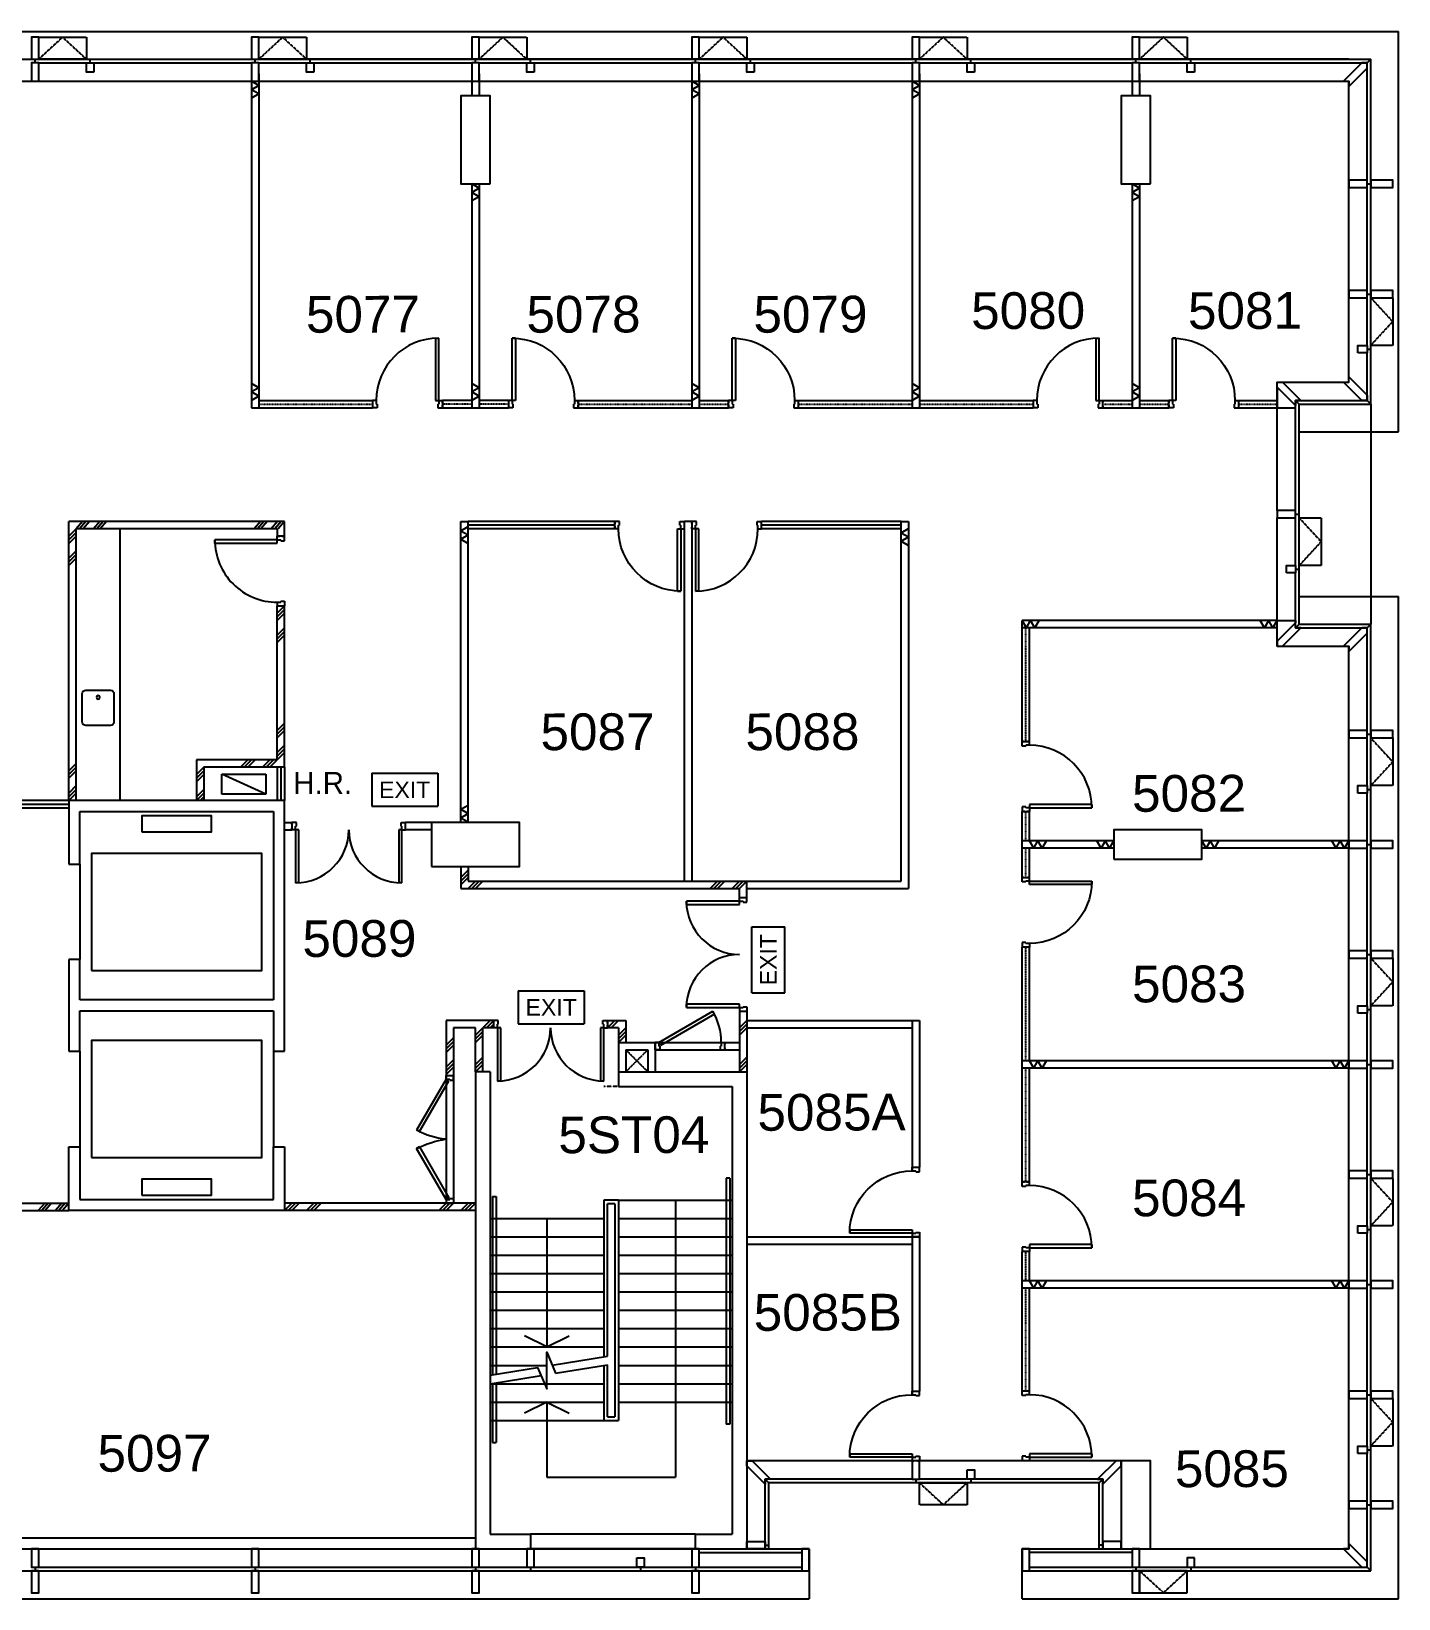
# Model space of a CAD drawing. Header units: millimetres. Extents: x 0 to 98691, y 3311 to 112614.
# Drawn here: x 80061 to 98691, y 3472 to 24832 of the extents above; entities that cross this region are included whole.
import ezdxf
from ezdxf.enums import TextEntityAlignment as Align

# ---------------------------------------------------------------- set-up
doc = ezdxf.new("R2010")
doc.units = ezdxf.units.MM
for name, pattern in [('CENTER', [50.8, 31.75, -6.35, 6.35, -6.35]), ('HIDDEN', [9.525, 6.35, -3.175]), ('HIDDEN2', [4.7625, 3.175, -1.5875]), ('HIDDENX2', [0.75, 0.5, -0.25])]:
    doc.linetypes.add(name, pattern=pattern)
doc.layers.get('Defpoints').update_dxf_attribs({"color": 8})
for name, color, linetype in [('DLN041_3', 8, 'Continuous'), ('DLN061__', 8, 'Continuous'), ('DLN210__', 8, 'Continuous'), ('DLN220__', 8, 'Continuous'), ('DLN228__', 8, 'Continuous'), ('DLN240_1', 8, 'Continuous'), ('DLN240__', 8, 'Continuous'), ('DLN280__', 8, 'Continuous'), ('DLN314__', 8, 'Continuous'), ('DLN315__', 8, 'Continuous'), ('DLN325__', 8, 'Continuous'), ('DLN580__', 8, 'Continuous'), ('DLN583__', 8, 'Continuous'), ('DLN661__', 8, 'Continuous'), ('DLN740__', 8, 'Continuous'), ('FITDOOR', 8, 'Continuous'), ('FURNITURE', 8, 'Continuous')]:
    doc.layers.add(name, color=color, linetype=linetype)
doc.styles.add('ROMANS', font='swissl.ttf')
doc.styles.add('SWIS721LT750', font='swissl.ttf')

# ---------------------------------------------------------------- blocks, each defined once
blk = doc.blocks.new('DR1CR2')
at = {"layer": 'FITDOOR'}
for p, q in [((-50, 0), (-50, -50)), ((-50, 0), (0, 0)), ((0, 0), (0, -25)), ((-62.5, -50), (-50, -50)), ((-62.5, -50), (-62.5, -100)), ((-62.5, -100), (0, -100)), ((-12, -25), (0, -25)), ((-12, -75), (0, -75)), ((0, -75), (0, -100))]:
    blk.add_line(p, q, dxfattribs=at)
blk = doc.blocks.new('DR1AD')
at = {"layer": 'FITDOOR'}
for p, q in [((-45, 1), (0, 1)), ((-45, 1), (-45, 0)), ((0, 0), (0, 1)), ((-45, 0), (0, 0))]:
    blk.add_line(p, q, dxfattribs=at)
blk = doc.blocks.new('DR1AM')
at = {"layer": 'FITDOOR'}
blk.add_arc((0, 0), 1, 90, 180, dxfattribs=at)
blk = doc.blocks.new('DR1CL2')
at = {"layer": 'FITDOOR'}
for p, q in [((50, 0), (0, 0)), ((0, 0), (0, -25)), ((50, 0), (50, -50)), ((12, -25), (0, -25)), ((0, -75), (0, -100)), ((12, -75), (0, -75)), ((62.5, -100), (0, -100)), ((62.5, -50), (50, -50)), ((62.5, -50), (62.5, -100))]:
    blk.add_line(p, q, dxfattribs=at)
blk = doc.blocks.new('DR1CD')
at = {"layer": 'FITDOOR'}
for p, q in [((0, 1), (45, 1)), ((0, 1), (0, 0)), ((45, 0), (45, 1)), ((0, 0), (45, 0))]:
    blk.add_line(p, q, dxfattribs=at)
blk = doc.blocks.new('DR2M')
at = {"layer": 'FITDOOR'}
for centre, start, end in [((0, 0), 0, 90), ((1, 0), 90, 180)]:
    blk.add_arc(centre, 0.5, start, end, dxfattribs=at)
blk = doc.blocks.new('WINDOW-OPEN')
at = {"layer": 'DLN314__', "linetype": 'HIDDEN2', "ltscale": 0.05}
blk.add_lwpolyline([(650, 0), (0, 0), (0, 300), (650, 300)], close=True, dxfattribs=at)
blk.add_lwpolyline([(650, 0), (325, 300), (0, 0)], dxfattribs=at)
blk = doc.blocks.new('SANSS-V01')
at = {"layer": 'DLN740__'}
blk.add_lwpolyline([(192, 482), (-192, 482, 0.414214), (-240, 434), (-240, 98, 0.414214), (-192, 50), (192, 50, 0.414214), (240, 98), (240, 434, 0.414214)], format="xyb", close=True, dxfattribs=at)
blk.add_circle((-144, 266), 24, dxfattribs=at)
blk = doc.blocks.new('314-1')
at = {"layer": 'DLN314__'}
blk.add_line((-250, -250), (-300, -300), dxfattribs=at)
blk.add_lwpolyline([(71, 0), (0, 0), (0, 71), (-250, -179), (-250, -250), (-179, -250)], close=True, dxfattribs=at)
blk = doc.blocks.new('314')
at = {"layer": 'DLN314__'}
blk.add_line((600, -250), (600, -300), dxfattribs=at)
for points in [[(650, 0), (550, 0), (550, -250), (650, -250)], [(650, -300), (550, -300), (550, -600), (650, -600)]]:
    blk.add_lwpolyline(points, close=True, dxfattribs=at)
blk = doc.blocks.new('210')
at = {"layer": 'DLN314__'}
blk.add_line((1350, -250), (1350, -300), dxfattribs=at)
blk.add_lwpolyline([(1300, -125), (1400, -125), (1400, -250), (1300, -250)], close=True, dxfattribs=at)
blk = doc.blocks.new('FSHR-V01')
at = {"layer": 'DLN580__'}
for p, q in [((0, 0), (600, -273)), ((0, 0), (600, 0)), ((0, -273), (0, 0)), ((600, 0), (600, -273)), ((600, -273), (0, -273))]:
    blk.add_line(p, q, dxfattribs=at)
blk = doc.blocks.new('314-2')
at = {"layer": 'DLN314__'}
blk.add_line((-375, 199), (-312, 166), dxfattribs=at)
blk.add_lwpolyline([(-333, 234), (-312, 166), (-380, 145), (-68, -21), (0, 0), (-21, 68)], close=True, dxfattribs=at)
blk = doc.blocks.new('A$C0C2C65A8')
at = {"layer": 'DLN314__'}
blk.add_line((50, 0), (50, -50), dxfattribs=at)
blk.add_lwpolyline([(0, 125), (100, 125), (100, 0), (0, 0)], close=True, dxfattribs=at)
blk = doc.blocks.new('FSEX-V01')
at = {"layer": 'DLN580__'}
for p, q in [((0, 300), (0, 0)), ((0, 300), (600, 300)), ((600, 300), (600, 0)), ((0, 0), (600, 0))]:
    blk.add_line(p, q, dxfattribs=at)
at = {"layer": 'DLN580__', "style": 'ROMANS'}
blk.add_text('EXIT', height=150, dxfattribs=at).set_placement((300, 150), align=Align.MIDDLE)
blk = doc.blocks.new('b')
at = {"layer": 'DLN061__'}
for p, q in [((0, 0), (100, 100)), ((50, 0), (150, 100)), ((100, 0), (200, 100)), ((300, 0), (400, 100)), ((350, 0), (450, 100)), ((400, 0), (500, 100))]:
    blk.add_line(p, q, dxfattribs=at)
blk = doc.blocks.new('af')
at = {"layer": 'DLN061__'}
for p, q in [((0, 0), (100, 58)), ((0, 0), (100, -58)), ((0, -115), (100, -58)), ((0, -115), (100, -173))]:
    blk.add_line(p, q, dxfattribs=at)

msp = doc.modelspace()

# ---------------------------------------------------------------- linework, layer by layer
at = {"layer": 'Defpoints'}
for p, q in [((88561, 10952), (88561, 11052)), ((89511, 10952), (89511, 11052))]:
    msp.add_line(p, q, dxfattribs=at)
at = {"layer": 'DLN061__'}
for p, q in [((83161, 24094), (83061, 24152)), ((89161, 24094), (89061, 24152)), ((92161, 24094), (92061, 24152)), ((83161, 24094), (83061, 24037)), ((83161, 23979), (83061, 24037)), ((83161, 23979), (83061, 23921)), ((89161, 24094), (89061, 24037)), ((89161, 23979), (89061, 24037)), ((89161, 23979), (89061, 23921)), ((92161, 24094), (92061, 24037)), ((92161, 23979), (92061, 24037)), ((92161, 23979), (92061, 23921)), ((86161, 22694), (86061, 22752)), ((86161, 22694), (86061, 22637)), ((95161, 22694), (95061, 22752)), ((95161, 22694), (95061, 22637)), ((86161, 22579), (86061, 22637)), ((86161, 22579), (86061, 22521)), ((95161, 22579), (95061, 22637)), ((95161, 22579), (95061, 22521)), ((83161, 19975), (83061, 20033)), ((83161, 19975), (83061, 19918)), ((83161, 19860), (83061, 19918)), ((86161, 19975), (86061, 20033)), ((86161, 19975), (86061, 19918)), ((86161, 19860), (86061, 19918)), ((89161, 19975), (89061, 20033)), ((89161, 19975), (89061, 19918)), ((89161, 19860), (89061, 19918)), ((92161, 19975), (92061, 20033)), ((92161, 19975), (92061, 19918)), ((92161, 19860), (92061, 19918)), ((95161, 19975), (95061, 20033)), ((95161, 19975), (95061, 19918)), ((95161, 19860), (95061, 19918)), ((83161, 19860), (83061, 19802)), ((86161, 19860), (86061, 19802)), ((89161, 19860), (89061, 19802)), ((92161, 19860), (92061, 19802)), ((95161, 19860), (95061, 19802)), ((80671, 18052), (80571, 17952)), ((80671, 18002), (80571, 17902)), ((80671, 17952), (80571, 17852)), ((80758, 18152), (80671, 18052)), ((80805, 18152), (80718, 18052)), ((80852, 18152), (80765, 18052)), ((80993, 18152), (80906, 18052)), ((81040, 18152), (80953, 18052)), ((81087, 18152), (81000, 18052)), ((83183, 18152), (83095, 18052)), ((83229, 18152), (83142, 18052)), ((83276, 18152), (83189, 18052)), ((83417, 18152), (83330, 18052)), ((83464, 18152), (83377, 18052)), ((83511, 18152), (83424, 18052)), ((80671, 17752), (80571, 17652)), ((80671, 17702), (80571, 17602)), ((80671, 17652), (80571, 17552)), ((83511, 17002), (83411, 16902)), ((83511, 16952), (83411, 16852)), ((83511, 16902), (83411, 16802)), ((83511, 16702), (83411, 16602)), ((93619, 16702), (93561, 16802)), ((93619, 16702), (93676, 16802)), ((93734, 16702), (93676, 16802)), ((93734, 16702), (93792, 16802)), ((96863, 16702), (96805, 16802)), ((96863, 16702), (96921, 16802)), ((96978, 16702), (96921, 16802)), ((96978, 16702), (97036, 16802)), ((83511, 16652), (83411, 16552)), ((83511, 16602), (83411, 16502)), ((83511, 15402), (83411, 15302)), ((83511, 15352), (83411, 15252)), ((83511, 15302), (83411, 15202)), ((83511, 15102), (83411, 15002)), ((83511, 15052), (83411, 14952)), ((83511, 15002), (83411, 14902)), ((80671, 14852), (80571, 14752)), ((80671, 14802), (80571, 14702)), ((80671, 14752), (80571, 14652)), ((82411, 14802), (82311, 14702)), ((82411, 14752), (82311, 14652)), ((82911, 14802), (83011, 14902)), ((82961, 14802), (83061, 14902)), ((83011, 14802), (83111, 14902)), ((83211, 14802), (83311, 14902)), ((83261, 14802), (83361, 14902)), ((83311, 14802), (83411, 14902)), ((80671, 14552), (80571, 14452)), ((82411, 14702), (82311, 14602)), ((80671, 14502), (80571, 14402)), ((80671, 14452), (80571, 14352)), ((82411, 14502), (82311, 14402)), ((82411, 14452), (82311, 14352)), ((82411, 14402), (82361, 14352)), ((93719, 13702), (93661, 13802)), ((93719, 13702), (93776, 13802)), ((93834, 13702), (93776, 13802)), ((93834, 13702), (93892, 13802)), ((94638, 13702), (94580, 13802)), ((94638, 13702), (94696, 13802)), ((94753, 13702), (94696, 13802)), ((94753, 13702), (94811, 13802)), ((96069, 13702), (96011, 13802)), ((96069, 13702), (96126, 13802)), ((96184, 13702), (96126, 13802)), ((96184, 13702), (96242, 13802)), ((97838, 13702), (97780, 13802)), ((97838, 13702), (97896, 13802)), ((97953, 13702), (97896, 13802)), ((97953, 13702), (98011, 13802)), ((86011, 13402), (85911, 13302)), ((86011, 13352), (85911, 13252)), ((86011, 13302), (85911, 13202)), ((86011, 13152), (86111, 13252)), ((86061, 13152), (86161, 13252)), ((86111, 13152), (86211, 13252)), ((89311, 13152), (89411, 13252)), ((89361, 13152), (89461, 13252)), ((89411, 13152), (89511, 13252)), ((89611, 13152), (89711, 13252)), ((89661, 13152), (89761, 13252)), ((89711, 13152), (89811, 13252)), ((86311, 11352), (86211, 11252)), ((86361, 11352), (86261, 11252)), ((87911, 11252), (88011, 11352)), ((87961, 11252), (88061, 11352)), ((89711, 11252), (89811, 11352)), ((86111, 11152), (86211, 11252)), ((86111, 11102), (86211, 11202)), ((86111, 11052), (86211, 11152)), ((86361, 11302), (86311, 11252)), ((88061, 11152), (88161, 11252)), ((88061, 11102), (88161, 11202)), ((88061, 11052), (88161, 11152)), ((89711, 11202), (89811, 11302)), ((89711, 11152), (89811, 11252)), ((86111, 10752), (86211, 10852)), ((86111, 10702), (86211, 10802)), ((86111, 10652), (86211, 10752)), ((89711, 10752), (89811, 10852)), ((89711, 10702), (89811, 10802)), ((89711, 10652), (89811, 10752)), ((93719, 10702), (93661, 10802)), ((93719, 10702), (93776, 10802)), ((93834, 10702), (93776, 10802)), ((93834, 10702), (93892, 10802)), ((97838, 10702), (97780, 10802)), ((97838, 10702), (97896, 10802)), ((97953, 10702), (97896, 10802)), ((97953, 10702), (98011, 10802)), ((80243, 8862), (80155, 8762)), ((80289, 8862), (80202, 8762)), ((80336, 8862), (80249, 8762)), ((80477, 8862), (80390, 8762)), ((80524, 8862), (80437, 8762)), ((80571, 8862), (80484, 8762)), ((83511, 8762), (83611, 8862)), ((83561, 8762), (83661, 8862)), ((83611, 8762), (83711, 8862)), ((83811, 8762), (83911, 8862)), ((83861, 8762), (83961, 8862)), ((83911, 8762), (84011, 8862)), ((85611, 8762), (85711, 8862)), ((85661, 8762), (85761, 8862)), ((85711, 8762), (85811, 8862)), ((85911, 8762), (86011, 8862)), ((85961, 8762), (86061, 8862)), ((86011, 8762), (86111, 8862)), ((93719, 7702), (93661, 7802)), ((93719, 7702), (93776, 7802)), ((93834, 7702), (93776, 7802)), ((93834, 7702), (93892, 7802)), ((97838, 7702), (97780, 7802)), ((97838, 7702), (97896, 7802)), ((97953, 7702), (97896, 7802)), ((97953, 7702), (98011, 7802))]:
    msp.add_line(p, q, dxfattribs=at)
at = {"layer": 'DLN210__'}
for p, q in [((59611, 24832), (98691, 24832)), ((98691, 19372), (98691, 24832)), ((59330, 24452), (98311, 24452)), ((80161, 24402), (80811, 24402)), ((80911, 24402), (81561, 24402)), ((81561, 24402), (83061, 24402)), ((98011, 24452), (83161, 24452)), ((83161, 24402), (83811, 24402)), ((83911, 24402), (84561, 24402)), ((84561, 24402), (86061, 24402)), ((86161, 24402), (86811, 24402)), ((86911, 24402), (87561, 24402)), ((87561, 24402), (89061, 24402)), ((89161, 24402), (89811, 24402)), ((89911, 24402), (90561, 24402)), ((90561, 24402), (92061, 24402)), ((92161, 24402), (92811, 24402)), ((92911, 24402), (95061, 24402)), ((95161, 24402), (95811, 24402)), ((95911, 24402), (98261, 24402)), ((98261, 22802), (98261, 24402)), ((98311, 19752), (98311, 24452)), ((59108, 24152), (98011, 24152)), ((98011, 20052), (98011, 24152)), ((98261, 21302), (98261, 22702)), ((98261, 20552), (98261, 21202)), ((98261, 19802), (98261, 20452)), ((97036, 18302), (97036, 20052)), ((97036, 20052), (98011, 20052)), ((97286, 18302), (97286, 19802)), ((97286, 19802), (98261, 19802)), ((97336, 16752), (97336, 19752)), ((97336, 19752), (98311, 19752)), ((98311, 19752), (98311, 16752)), ((97336, 19372), (98691, 19372)), ((97036, 16452), (97036, 18202)), ((97286, 17552), (97286, 18202)), ((97286, 17552), (97286, 18202)), ((97286, 16702), (97286, 17452)), ((97336, 17132), (98691, 17132)), ((98691, 3472), (98691, 17132)), ((97286, 16702), (98261, 16702)), ((97336, 16752), (98311, 16752)), ((98261, 15302), (98261, 16702)), ((98261, 15302), (98261, 16702)), ((98311, 3852), (98311, 16752)), ((97036, 16452), (98011, 16452)), ((98011, 4152), (98011, 16452)), ((98261, 14552), (98261, 15202)), ((98261, 13802), (98261, 14452)), ((98261, 12302), (98261, 13702)), ((98261, 11552), (98261, 12202)), ((98261, 10802), (98261, 11452)), ((98261, 9302), (98261, 10702)), ((98261, 8552), (98261, 9202)), ((98261, 7802), (98261, 8452)), ((98261, 6302), (98261, 7702)), ((98261, 5552), (98261, 6202)), ((94911, 5352), (89811, 5352)), ((93661, 5352), (93561, 5352)), ((98261, 4802), (98261, 5452)), ((92061, 5102), (90061, 5102)), ((94611, 5052), (90111, 5052)), ((92811, 5102), (92161, 5102)), ((94661, 5102), (92911, 5102)), ((98261, 3902), (98261, 4702)), ((89111, 4352), (86861, 4352)), ((66561, 4152), (90661, 4152)), ((89111, 4152), (86861, 4152)), ((90661, 4152), (90661, 3852)), ((93561, 3852), (93561, 4152)), ((93561, 4152), (98011, 4152)), ((66561, 3852), (90661, 3852)), ((80161, 3902), (83061, 3902)), ((83161, 3902), (86061, 3902)), ((86161, 3902), (89061, 3902)), ((89161, 3902), (90561, 3902)), ((90661, 3852), (90661, 3472)), ((93561, 3852), (98311, 3852)), ((93561, 3472), (93561, 3852)), ((93661, 3902), (95061, 3902)), ((95161, 3902), (98261, 3902)), ((66561, 3472), (90661, 3472)), ((93561, 3472), (98691, 3472))]:
    msp.add_line(p, q, dxfattribs=at)
at = {"layer": 'DLN220__'}
for p, q in [((83061, 24252), (83061, 19702)), ((83161, 24252), (83161, 19702)), ((86061, 24252), (86061, 23952)), ((86161, 24252), (86161, 23952)), ((89061, 24252), (89061, 19702)), ((89161, 24252), (89161, 19702)), ((92061, 24252), (92061, 19702)), ((92161, 24252), (92161, 19702)), ((95061, 24252), (95061, 23952)), ((95161, 24252), (95161, 23952)), ((86061, 22752), (86061, 19702)), ((86161, 22752), (86161, 19702)), ((95061, 22752), (95061, 19702)), ((95161, 22752), (95161, 19702)), ((83061, 19702), (83161, 19702)), ((83061, 19702), (83161, 19702)), ((86061, 19702), (86161, 19702)), ((89061, 19702), (89161, 19702)), ((92061, 19702), (92161, 19702)), ((95061, 19702), (95161, 19702)), ((80571, 14352), (80571, 18152)), ((83511, 18152), (80571, 18152)), ((83411, 18052), (80671, 18052)), ((80671, 14352), (80671, 18052)), ((83411, 18052), (83411, 17952)), ((83511, 17952), (83411, 17952)), ((83511, 17952), (83511, 18152)), ((88011, 18052), (88011, 18152)), ((89061, 18152), (88961, 18152)), ((88961, 13252), (88961, 18152)), ((89061, 18152), (89061, 13252)), ((83411, 14902), (83411, 17002)), ((83411, 17002), (83511, 17002)), ((83511, 14802), (83511, 17002)), ((97036, 16802), (93561, 16802)), ((93561, 16702), (93561, 16802)), ((97036, 16702), (93561, 16702)), ((83411, 14902), (82311, 14902)), ((82311, 14902), (82311, 14352)), ((82411, 14802), (82411, 14352)), ((83511, 14802), (82411, 14802)), ((83411, 14802), (83411, 14352)), ((83461, 14802), (83461, 14352)), ((83511, 14802), (83511, 14352)), ((80571, 14352), (79311, 14352)), ((80571, 14352), (80571, 13482)), ((83511, 14352), (80571, 14352)), ((83511, 14352), (80571, 14352)), ((83511, 10932), (83511, 14352)), ((79311, 14302), (80571, 14302)), ((79311, 14252), (80571, 14252)), ((80721, 13482), (80721, 14202)), ((80721, 14202), (83361, 14202)), ((83361, 14202), (83361, 11632)), ((83511, 14052), (83611, 14052)), ((83511, 13952), (83611, 13952)), ((83611, 14052), (83611, 13952)), ((85511, 14052), (85161, 14052)), ((85161, 13952), (85161, 14052)), ((85511, 13952), (85161, 13952)), ((94811, 13802), (93561, 13802)), ((93561, 13702), (93561, 13802)), ((94811, 13702), (93561, 13702)), ((98011, 13802), (96011, 13802)), ((98011, 13702), (96011, 13702)), ((80571, 13482), (80721, 13482)), ((80721, 13482), (80721, 12182)), ((85911, 13452), (85911, 13152)), ((86011, 13452), (86011, 13252)), ((86011, 13252), (89811, 13252)), ((89811, 13027), (89811, 13252)), ((85911, 13152), (89711, 13152)), ((89711, 13027), (89711, 13152)), ((89711, 13027), (89811, 13027)), ((80721, 12182), (80571, 12182)), ((80571, 12182), (80571, 10932)), ((80721, 11632), (80721, 12182)), ((83361, 11632), (80721, 11632)), ((80721, 10932), (80721, 11482)), ((80721, 11482), (83361, 11482)), ((83361, 11482), (83361, 10932)), ((86361, 11352), (85711, 11352)), ((85711, 11352), (85711, 10602)), ((85711, 11352), (85711, 10602)), ((86361, 11252), (86361, 11352)), ((87911, 11352), (88161, 11352)), ((87911, 11352), (87911, 11252)), ((88161, 11352), (88161, 11052)), ((89711, 11477), (89811, 11477)), ((89711, 11477), (89711, 10652)), ((89811, 11477), (89811, 10652)), ((86111, 11252), (85811, 11252)), ((85811, 11252), (85811, 10602)), ((85811, 11252), (85811, 10602)), ((86111, 10652), (86111, 11252)), ((86211, 10652), (86211, 11252)), ((86361, 11252), (86211, 11252)), ((88061, 11252), (87911, 11252)), ((88061, 11252), (88061, 11052)), ((80571, 10932), (80721, 10932)), ((80721, 10932), (80721, 9632)), ((83361, 10932), (83361, 9632)), ((83361, 10932), (83511, 10932)), ((88061, 11052), (88561, 11052)), ((88061, 11052), (88061, 10652)), ((88161, 10952), (88461, 10952)), ((88161, 10952), (88161, 10652)), ((88461, 10952), (88461, 10652)), ((88561, 11052), (88561, 10652)), ((88561, 11052), (89511, 11052)), ((88561, 10952), (89511, 10952)), ((89511, 11052), (89711, 11052)), ((89511, 10952), (89711, 10952)), ((98011, 10802), (93561, 10802)), ((93561, 10702), (93561, 10802)), ((98011, 10702), (93561, 10702)), ((85711, 10602), (85711, 8898)), ((85711, 10602), (85811, 10602)), ((85711, 10602), (85811, 10602)), ((85811, 10602), (85811, 8898)), ((80571, 9632), (80721, 9632)), ((80571, 8762), (80571, 9632)), ((80721, 9632), (80721, 8912)), ((83361, 9632), (83511, 9632)), ((83361, 8912), (83361, 9632)), ((83511, 9632), (83511, 8762)), ((83511, 8762), (80571, 8762)), ((80721, 8912), (83361, 8912)), ((86111, 8862), (83511, 8862)), ((86111, 8762), (83511, 8762)), ((85711, 8862), (85811, 8862)), ((85711, 8862), (85811, 8862)), ((98011, 7802), (93561, 7802)), ((93561, 7702), (93561, 7802)), ((98011, 7702), (93561, 7702)), ((77311, 4302), (86111, 4302)), ((77311, 4152), (86111, 4152))]:
    msp.add_line(p, q, dxfattribs=at)
at = {"layer": 'DLN220__', "linetype": 'CENTER', "ltscale": 0.03}
for p, q in [((88161, 10952), (88461, 10652)), ((88461, 10952), (88161, 10652))]:
    msp.add_line(p, q, dxfattribs=at)
at = {"layer": 'DLN220__', "linetype": 'ByBlock'}
for p, q in [((79311, 8862), (80571, 8862)), ((79311, 8762), (80571, 8762))]:
    msp.add_line(p, q, dxfattribs=at)
at = {"layer": 'DLN228__'}
for p, q in [((83161, 19802), (84711, 19802)), ((83161, 19702), (84711, 19702)), ((84711, 19802), (84711, 19702)), ((85661, 19802), (85661, 19702)), ((86061, 19802), (85661, 19802)), ((85661, 19702), (86561, 19702)), ((86561, 19802), (86161, 19802)), ((86561, 19802), (86561, 19702)), ((87511, 19802), (87511, 19702)), ((87511, 19802), (89061, 19802)), ((87511, 19702), (89061, 19702)), ((89161, 19802), (89561, 19802)), ((89161, 19702), (89561, 19702)), ((89561, 19702), (89561, 19802)), ((90511, 19802), (90511, 19702)), ((90511, 19802), (92061, 19802)), ((90511, 19702), (93711, 19702)), ((92161, 19802), (93711, 19802)), ((93711, 19802), (93711, 19702)), ((94661, 19802), (95061, 19802)), ((94661, 19702), (94661, 19802)), ((94661, 19702), (95561, 19702)), ((95161, 19802), (95561, 19802)), ((95561, 19702), (95561, 19802)), ((96511, 19802), (96511, 19702)), ((96511, 19802), (97036, 19802)), ((96511, 19702), (97036, 19702)), ((85911, 14052), (85911, 18152)), ((85911, 18152), (86011, 18152)), ((86011, 14052), (86011, 18152)), ((88011, 18152), (86011, 18152)), ((88011, 18102), (86011, 18102)), ((88011, 18052), (86011, 18052)), ((91911, 18152), (90011, 18152)), ((90011, 18052), (90011, 18152)), ((91911, 18102), (90011, 18102)), ((91911, 18052), (90011, 18052)), ((91911, 13252), (91911, 18152)), ((91911, 18152), (92011, 18152)), ((92011, 18152), (92011, 13152)), ((93561, 15152), (93561, 16702)), ((93661, 15152), (93661, 16702)), ((93561, 15152), (93661, 15152)), ((93561, 14202), (93661, 14202)), ((93561, 13802), (93561, 14202)), ((93661, 13802), (93661, 14202)), ((93561, 13302), (93561, 13702)), ((93661, 13302), (93661, 13702)), ((89811, 13252), (91911, 13252)), ((93561, 13302), (93661, 13302)), ((89811, 13152), (92011, 13152)), ((93661, 12352), (93561, 12352)), ((93561, 10802), (93561, 12352)), ((93661, 10802), (93661, 12352)), ((93561, 9152), (93561, 10702)), ((93661, 9152), (93661, 10702)), ((92061, 9352), (92161, 9352)), ((93661, 9152), (93561, 9152)), ((92161, 8402), (92061, 8402)), ((93661, 8202), (93561, 8202)), ((93661, 8202), (93561, 8202)), ((93561, 7802), (93561, 8202)), ((93661, 7802), (93661, 8202)), ((93561, 6302), (93561, 7702)), ((93661, 6302), (93661, 7702)), ((92061, 6302), (92161, 6302)), ((93661, 6302), (93561, 6302)), ((92161, 5352), (92061, 5352))]:
    msp.add_line(p, q, dxfattribs=at)
at = {"layer": 'DLN228__', "linetype": 'HIDDEN', "ltscale": 0.01}
for p, q in [((83161, 19752), (84711, 19752)), ((86061, 19752), (85661, 19752)), ((86561, 19752), (86161, 19752)), ((87511, 19752), (89061, 19752)), ((89161, 19752), (89561, 19752)), ((90511, 19752), (92061, 19752)), ((92161, 19752), (93711, 19752)), ((94661, 19752), (95061, 19752)), ((95161, 19752), (95561, 19752)), ((96511, 19752), (97036, 19752)), ((93611, 15152), (93611, 16702)), ((93611, 13802), (93611, 14202)), ((93611, 13302), (93611, 13702)), ((93611, 10802), (93611, 12352)), ((93611, 9152), (93611, 10702)), ((93611, 7802), (93611, 8202)), ((93611, 6302), (93611, 7702))]:
    msp.add_line(p, q, dxfattribs=at)
at = {"layer": 'DLN240_1', "linetype": 'HIDDENX2'}
for p, q in [((87561, 4152), (87361, 4152)), ((88061, 4152), (87861, 4152))]:
    msp.add_line(p, q, dxfattribs=at)
at = {"layer": 'DLN240__', "linetype": 'HIDDENX2'}
msp.add_line((88061, 10452), (87861, 10452), dxfattribs=at)
at = {"layer": 'DLN240__'}
for p, q in [((89526, 9202), (89526, 5852)), ((89576, 9202), (89526, 9202)), ((89576, 9202), (89576, 5852)), ((86346, 8952), (86346, 6524)), ((86346, 8952), (86396, 8952)), ((86346, 8952), (86346, 6524)), ((86346, 8952), (86396, 8952)), ((86396, 8952), (86396, 6532)), ((86396, 8952), (86396, 6532)), ((87861, 8902), (87861, 6768)), ((88061, 8902), (87861, 8902)), ((88011, 8852), (87911, 8852)), ((87911, 6776), (87911, 8852)), ((88011, 8852), (88011, 5952)), ((88061, 8902), (88061, 5902)), ((88061, 8902), (89611, 8902)), ((88836, 8902), (88836, 5127)), ((86311, 8652), (87861, 8652)), ((87086, 8652), (87086, 6902)), ((88061, 8652), (89611, 8652)), ((86311, 8402), (87861, 8402)), ((88061, 8402), (89611, 8402)), ((86311, 8152), (87861, 8152)), ((88061, 8152), (89611, 8152)), ((86311, 7902), (87861, 7902)), ((88061, 7902), (89611, 7902)), ((86311, 7652), (87861, 7652)), ((88061, 7652), (89611, 7652)), ((86311, 7402), (87861, 7402)), ((88061, 7402), (89611, 7402)), ((86311, 7152), (87861, 7152)), ((87086, 6902), (86781, 7055)), ((87086, 6902), (87391, 7055)), ((88061, 7152), (89611, 7152)), ((86311, 6902), (87861, 6902)), ((88061, 6902), (89611, 6902)), ((86311, 6652), (87086, 6652)), ((86311, 6518), (86959, 6623)), ((87158, 6655), (87911, 6776)), ((87203, 6546), (87911, 6660)), ((87861, 6652), (87861, 5902)), ((87911, 5952), (87911, 6660)), ((88061, 6652), (89611, 6652)), ((86311, 6402), (87006, 6514)), ((86396, 6416), (86396, 5602)), ((86311, 6402), (87861, 6402)), ((86346, 6408), (86346, 5602)), ((88061, 6402), (89611, 6402)), ((86311, 6152), (87861, 6152)), ((87086, 6152), (86781, 6000)), ((87086, 6152), (87086, 5127)), ((87086, 6152), (87391, 6000)), ((88061, 6152), (89611, 6152)), ((86311, 5902), (87861, 5902)), ((87861, 5902), (88061, 5902)), ((87911, 5952), (88011, 5952)), ((89576, 5852), (89526, 5852)), ((86346, 5602), (86396, 5602)), ((87086, 5127), (88836, 5127))]:
    msp.add_line(p, q, dxfattribs=at)
msp.add_lwpolyline([(86959, 6623), (87086, 6333), (87086, 6830), (87203, 6546)], dxfattribs=at)
at = {"layer": 'DLN280__'}
for p, q in [((86111, 10652), (86111, 4152)), ((86311, 10652), (86111, 10652)), ((86311, 10652), (86311, 4352)), ((88061, 10652), (89811, 10652)), ((88061, 10652), (88061, 10452)), ((89811, 10652), (89811, 4152)), ((88061, 10452), (89611, 10452)), ((89611, 10452), (89611, 4352)), ((86311, 4352), (86861, 4352)), ((86861, 4352), (86861, 4152)), ((89111, 4152), (89111, 4352)), ((89111, 4352), (89611, 4352)), ((86111, 4152), (86861, 4152)), ((89111, 4152), (89811, 4152))]:
    msp.add_line(p, q, dxfattribs=at)
for points in [[(86311, 22752), (86311, 23952), (85911, 23952), (85911, 22752)], [(95311, 22752), (95311, 23952), (94911, 23952), (94911, 22752)], [(85511, 13452), (86711, 13452), (86711, 14052), (85511, 14052)], [(94811, 13552), (96011, 13552), (96011, 13952), (94811, 13952)], [(95311, 4152), (95311, 5352), (94911, 5352), (94911, 4152)]]:
    msp.add_lwpolyline(points, close=True, dxfattribs=at)
at = {"layer": 'DLN314__'}
for p, q in [((97286, 18252), (97336, 18252)), ((97336, 16752), (97286, 16702)), ((90061, 4152), (90061, 5102)), ((90111, 4152), (90111, 5052)), ((92111, 5102), (92111, 5052)), ((94611, 4152), (94611, 5052)), ((94661, 4152), (94661, 5102)), ((89161, 4102), (90561, 4102)), ((90061, 4202), (90111, 4202)), ((95061, 4102), (93661, 4102)), ((94661, 4202), (94611, 4202)), ((86861, 3902), (86861, 3852))]:
    msp.add_line(p, q, dxfattribs=at)
for points in [[(97036, 19702), (97286, 19702), (97286, 19732), (97036, 19982), (97036, 19702)], [(97036, 16802), (97286, 16802), (97286, 16773), (97036, 16523), (97036, 16802)]]:
    msp.add_lwpolyline(points, dxfattribs=at)
for points in [[(97036, 18302), (97036, 18202), (97286, 18202), (97286, 18302)], [(97357, 16702), (97286, 16702), (97286, 16773), (97036, 16523), (97036, 16452), (97107, 16452)], [(92161, 5352), (92061, 5352), (92061, 5102), (92161, 5102)], [(86911, 4152), (86811, 4152), (86811, 3902), (86911, 3902)], [(89811, 4152), (89811, 4252), (90061, 4252), (90061, 4152)], [(90661, 4152), (90561, 4152), (90561, 3852), (90661, 3852)], [(93661, 4152), (93561, 4152), (93561, 3852), (93661, 3852)], [(94911, 4152), (94911, 4252), (94661, 4252), (94661, 4152)]]:
    msp.add_lwpolyline(points, close=True, dxfattribs=at)
at = {"layer": 'DLN325__'}
msp.add_arc((88611, 11052), 850, 0, 30, dxfattribs=at)
msp.add_ellipse((85811, 10545), major_axis=(935, -7), ratio=0.868633, start_param=4.154982, end_param=4.611884, dxfattribs=at)
at = {"layer": 'DLN325__', "extrusion": (0, 0, -1)}
msp.add_ellipse((85811, 8919), major_axis=(1030, 236), ratio=0.778095, start_param=4.390204, end_param=4.792747, dxfattribs=at)
at = {"layer": 'DLN661__'}
for points in [[(81566, 13923), (82516, 13923), (82516, 14143), (81566, 14143)], [(80882, 12035), (83200, 12035), (83200, 13629), (80882, 13629)], [(80882, 9485), (83200, 9485), (83200, 11079), (80882, 11079)], [(81566, 8971), (82516, 8971), (82516, 9191), (81566, 9191)]]:
    msp.add_lwpolyline(points, close=True, dxfattribs=at)
at = {"layer": 'DLN740__'}
msp.add_line((81271, 14352), (81271, 18052), dxfattribs=at)
at = {"layer": 'FITDOOR'}
for p, q in [((85711, 10552), (85311, 9859)), ((85350, 9837), (85750, 10530)), ((85750, 10530), (85711, 10552)), ((85350, 9837), (85311, 9859)), ((85350, 9628), (85311, 9605)), ((85350, 9628), (85750, 8935)), ((85711, 8912), (85311, 9605)), ((85750, 8935), (85711, 8912))]:
    msp.add_line(p, q, dxfattribs=at)
at = {"layer": 'FURNITURE', "ltscale": 10}
for points in [[(89811, 11352), (92161, 11352)], [(92061, 11352), (92061, 9302)], [(92161, 11352), (92161, 9352)], [(89811, 11252), (92061, 11252)], [(89811, 8402), (92161, 8402)], [(92061, 8402), (92061, 6252)], [(92161, 8465), (92161, 6302)], [(89811, 8302), (92061, 8302)]]:
    msp.add_lwpolyline(points, dxfattribs=at)

# ---------------------------------------------------------------- block references
at = {"layer": 'DLN061__'}
for p in [(85911, 18027), (91911, 17999), (85911, 14230)]:
    msp.add_blockref('af', p, dxfattribs=at)
at = {"layer": 'DLN061__', "xscale": -1, "rotation": 89.99999999999528}
msp.add_blockref('b', (85811, 11117), dxfattribs=at)
at = {"layer": 'DLN314__'}
for name, p, rotation in [('314', (80711, 24152), 180), ('314', (83711, 24152), 180), ('314', (86711, 24152), 180), ('314', (89711, 24152), 180), ('314', (92711, 24152), 180), ('314', (95711, 24152), 180), ('210', (82211, 24152), 179.9999999999928), ('210', (85211, 24152), 179.9999999999928), ('210', (88211, 24152), 179.9999999999928), ('210', (91211, 24152), 179.9999999999928), ('210', (94211, 24152), 179.9999999999928), ('210', (97211, 24152), 179.9999999999928), ('314-1', (98011, 24152), 179.9999999911709), ('314', (98011, 22152), 90), ('314', (98011, 20652), 90), ('WINDOW-OPEN', (98311, 21202), 270), ('210', (98011, 19152), 90), ('WINDOW-OPEN', (97336, 18202), 270), ('210', (97036, 16152), 90), ('314-1', (98011, 16452), 179.9999999503911), ('314', (98011, 14652), 90), ('WINDOW-OPEN', (98311, 15202), 270), ('210', (98011, 13152), 90), ('314', (98011, 13152), 90), ('314', (98011, 11652), 90), ('WINDOW-OPEN', (98311, 12202), 270), ('210', (98011, 10152), 90), ('314', (98011, 10152), 90), ('314', (98011, 8652), 90), ('WINDOW-OPEN', (98311, 9202), 270), ('210', (98011, 7152), 90), ('314', (98011, 7152), 90), ('314', (98011, 5652), 90), ('WINDOW-OPEN', (98311, 6202), 270), ('314-2', (94911, 5352), 72.99999999392642), ('210', (98011, 4152), 90), ('WINDOW-OPEN', (92811, 5052), 180), ('314', (98011, 4152), 90), ('314-1', (98011, 4152), 90)]:
    msp.add_blockref(name, p, dxfattribs=dict(at, rotation=rotation))
for name, p in [('WINDOW-OPEN', (80161, 24452)), ('WINDOW-OPEN', (83161, 24452)), ('WINDOW-OPEN', (86161, 24452)), ('WINDOW-OPEN', (89161, 24452)), ('WINDOW-OPEN', (92161, 24452)), ('WINDOW-OPEN', (95161, 24452)), ('210', (91511, 5352)), ('314', (79511, 4152)), ('314', (82511, 4152)), ('314', (85511, 4152)), ('314', (88511, 4152)), ('314', (94511, 4152)), ('A$C0C2C65A8', (88311, 3902))]:
    msp.add_blockref(name, p, dxfattribs=at)
at = {"layer": 'DLN314__', "xscale": -1}
for name, p, rotation in [('314-2', (97036, 20052), 287.0000000060737), ('314-1', (98011, 20052), 4.962278588038771e-08), ('314-2', (89811, 5352), 287.0000000060736), ('WINDOW-OPEN', (95161, 3852), 180)]:
    msp.add_blockref(name, p, dxfattribs=dict(at, rotation=rotation))
msp.add_blockref('210', (97211, 4152), dxfattribs=at)
at = {"layer": 'DLN315__', "yscale": 850, "zscale": 850}
for p, xscale in [((85611, 19802), 850), ((86611, 19802), -850), ((89611, 19802), -850), ((94611, 19802), 850), ((95611, 19802), -850)]:
    msp.add_blockref('DR1AM', p, dxfattribs=dict(at, xscale=xscale))
at = {"layer": 'DLN315__', "yscale": 850}
for p in [(85611, 19802), (94611, 19802)]:
    msp.add_blockref('DR1AD', p, dxfattribs=at)
at = {"layer": 'DLN315__', "xscale": -1, "yscale": 850}
for p in [(86611, 19802), (89611, 19802), (95611, 19802)]:
    msp.add_blockref('DR1AD', p, dxfattribs=at)
at = {"layer": 'DLN315__'}
for name, p in [('DR1CL2', (84711, 19802)), ('DR1CR2', (85661, 19802)), ('DR1CL2', (93711, 19802)), ('DR1CR2', (94661, 19802))]:
    msp.add_blockref(name, p, dxfattribs=at)
at = {"layer": 'DLN315__', "xscale": -1}
for name, p in [('DR1CR2', (86561, 19802)), ('DR1CL2', (87511, 19802)), ('DR1CR2', (89561, 19802)), ('DR1CL2', (90511, 19802)), ('DR1CR2', (95561, 19802)), ('DR1CL2', (96511, 19802))]:
    msp.add_blockref(name, p, dxfattribs=at)
for name, p, rotation in [('DR1CL2', (88011, 18052), 180), ('DR1CR2', (88961, 18052), 180), ('DR1CR2', (93661, 13302), 270), ('DR1CL2', (93661, 12352), 270), ('DR1CL2', (92061, 9352), 90), ('DR1CR2', (92061, 8402), 90), ('DR1CL2', (92061, 6302), 90), ('DR1CR2', (92061, 5352), 90)]:
    msp.add_blockref(name, p, dxfattribs=dict(at, rotation=rotation))
at = {"layer": 'DLN315__'}
for name, p, xscale, yscale, zscale, rotation in [('DR1AM', (88911, 18052), -850, 850, 850, 180), ('DR1AM', (89111, 18052), 850, 850, 850, 180.0000000000078), ('DR1AM', (93661, 14252), 850, 850, 850, 270.0000000000078), ('DR2M', (85111, 13952), 1450, 1450, 1450, 180), ('DR1AM', (93661, 13252), -850, 850, 850, 269.9999999999922), ('DR2M', (89711, 11527), 1450, 1450, 1450, 90), ('DR2M', (87861, 11252), 1450, 1450, 1450, 180), ('DR1AM', (92061, 8452), -850, 850, 850, 90.00000000001177), ('DR1AM', (93661, 8252), 850, 850, 850, 270.0000000000078), ('DR1AM', (92061, 5402), -850, 850, 850, 90.00000000001177), ('DR1AM', (93661, 5402), 850, 850, 850, 269.9999999999961)]:
    msp.add_blockref(name, p, dxfattribs=dict(at, xscale=xscale, yscale=yscale, zscale=zscale, rotation=rotation))
at = {"layer": 'DLN315__', "xscale": -1, "yscale": 850}
for p, rotation in [((88911, 18052), 180), ((93661, 13252), 270), ((92061, 8452), 90), ((92061, 5402), 90)]:
    msp.add_blockref('DR1AD', p, dxfattribs=dict(at, rotation=rotation))
at = {"layer": 'DLN315__'}
for name, p, rotation in [('DR1CR2', (89061, 18052), 180), ('DR1CL2', (90011, 18052), 180), ('DR1CL2', (93661, 15152), 270), ('DR1CR2', (93661, 14202), 270), ('DR1CR2', (83611, 13952), 180), ('DR1CL2', (85161, 13952), 180), ('DR1CR2', (89711, 13027), 90), ('DR1CL2', (89711, 11477), 90), ('DR1CR2', (86361, 11252), 180), ('DR1CL2', (87911, 11252), 180), ('DR1CL2', (93661, 9152), 270), ('DR1CR2', (93661, 8202), 270), ('DR1CL2', (93661, 6302), 270), ('DR1CR2', (93661, 5352), 270)]:
    msp.add_blockref(name, p, dxfattribs=dict(at, rotation=rotation))
for name, p, yscale, rotation in [('DR1AD', (89111, 18052), 850, 180), ('DR1AD', (93661, 14252), 850, 270), ('DR1AD', (83661, 13952), 725, 180), ('DR1CD', (85111, 13952), 725, 180), ('DR1AD', (89711, 12977), 725, 90), ('DR1CD', (89711, 11527), 725, 90), ('DR1AD', (86411, 11252), 725, 180), ('DR1CD', (87861, 11252), 725, 180), ('DR1AD', (93661, 8252), 850, 270), ('DR1AD', (93661, 5402), 850, 270)]:
    msp.add_blockref(name, p, dxfattribs=dict(at, yscale=yscale, rotation=rotation))
at = {"layer": 'DLN325__'}
for name, p, rotation in [('DR1CR2', (83411, 17952), 90), ('DR1CL2', (83411, 17002), 90), ('DR1CR2', (85711, 10602), 89.99999998684679)]:
    msp.add_blockref(name, p, dxfattribs=dict(at, rotation=rotation))
at = {"layer": 'DLN325__', "yscale": 850, "rotation": 90}
msp.add_blockref('DR1AD', (83411, 17902), dxfattribs=at)
at = {"layer": 'DLN325__', "xscale": 850, "yscale": 850, "zscale": 850, "rotation": 90.00000000001374}
msp.add_blockref('DR1AM', (83411, 17902), dxfattribs=at)
at = {"layer": 'DLN325__', "xscale": -1, "yscale": 850, "rotation": 300.0000000000103}
msp.add_blockref('DR1AD', (88611, 11052), dxfattribs=at)
at = {"layer": 'DLN325__', "xscale": -1}
for name, p in [('DR1CR2', (88561, 11052)), ('DR1CL2', (89511, 11052))]:
    msp.add_blockref(name, p, dxfattribs=at)
at = {"layer": 'DLN325__', "xscale": -1, "rotation": 89.99999998684677}
msp.add_blockref('DR1CR2', (85711, 8862), dxfattribs=at)
at = {"layer": 'DLN583__', "rotation": 180}
msp.add_blockref('FSHR-V01', (83257, 14434), dxfattribs=at)
at = {"layer": 'DLN583__', "xscale": 1.5, "yscale": 1.5, "zscale": 1.5}
for p in [(84698, 14271), (86694, 11307)]:
    msp.add_blockref('FSEX-V01', p, dxfattribs=at)
at = {"layer": 'DLN583__', "xscale": 1.5, "yscale": 1.5, "zscale": 1.5, "rotation": 90}
msp.add_blockref('FSEX-V01', (90327, 11730), dxfattribs=at)
at = {"layer": 'DLN740__', "xscale": -1, "rotation": 90}
msp.add_blockref('SANSS-V01', (81237, 15612), dxfattribs=at)

# ---------------------------------------------------------------- texts
at = {"layer": 'DLN041_3', "style": 'SWIS721LT750'}
for s, p in [('5077', (83803, 20725)), ('5078', (86808, 20725)), ('5079', (89901, 20725)), ('5080', (92867, 20775)), ('5081', (95821, 20775)), ('5087', (86999, 15035)), ('5088', (89791, 15035)), ('5082', (95059, 14196)), ('5089', (83755, 12217)), ('5083', (95059, 11598)), ('5085A', (89955, 9849)), ('5ST04', (87242, 9542)), ('5084', (95059, 8683)), ('5085B', (89904, 7122)), ('5097', (80963, 5202)), ('5085', (95643, 4991))]:
    msp.add_text(s, height=500, rotation=0.1534, dxfattribs=at).set_placement(p)
at = {"layer": 'DLN580__', "insert": (83630, 14438), "char_height": 300, "width": 2017.31, "attachment_point": 7, "rotation": 0.0324, "style": 'SWIS721LT750'}
msp.add_mtext('{\\fUnivers|b0|i0|c0|p34;H.R.}', dxfattribs=at)

doc.saveas('drawing.dxf')
